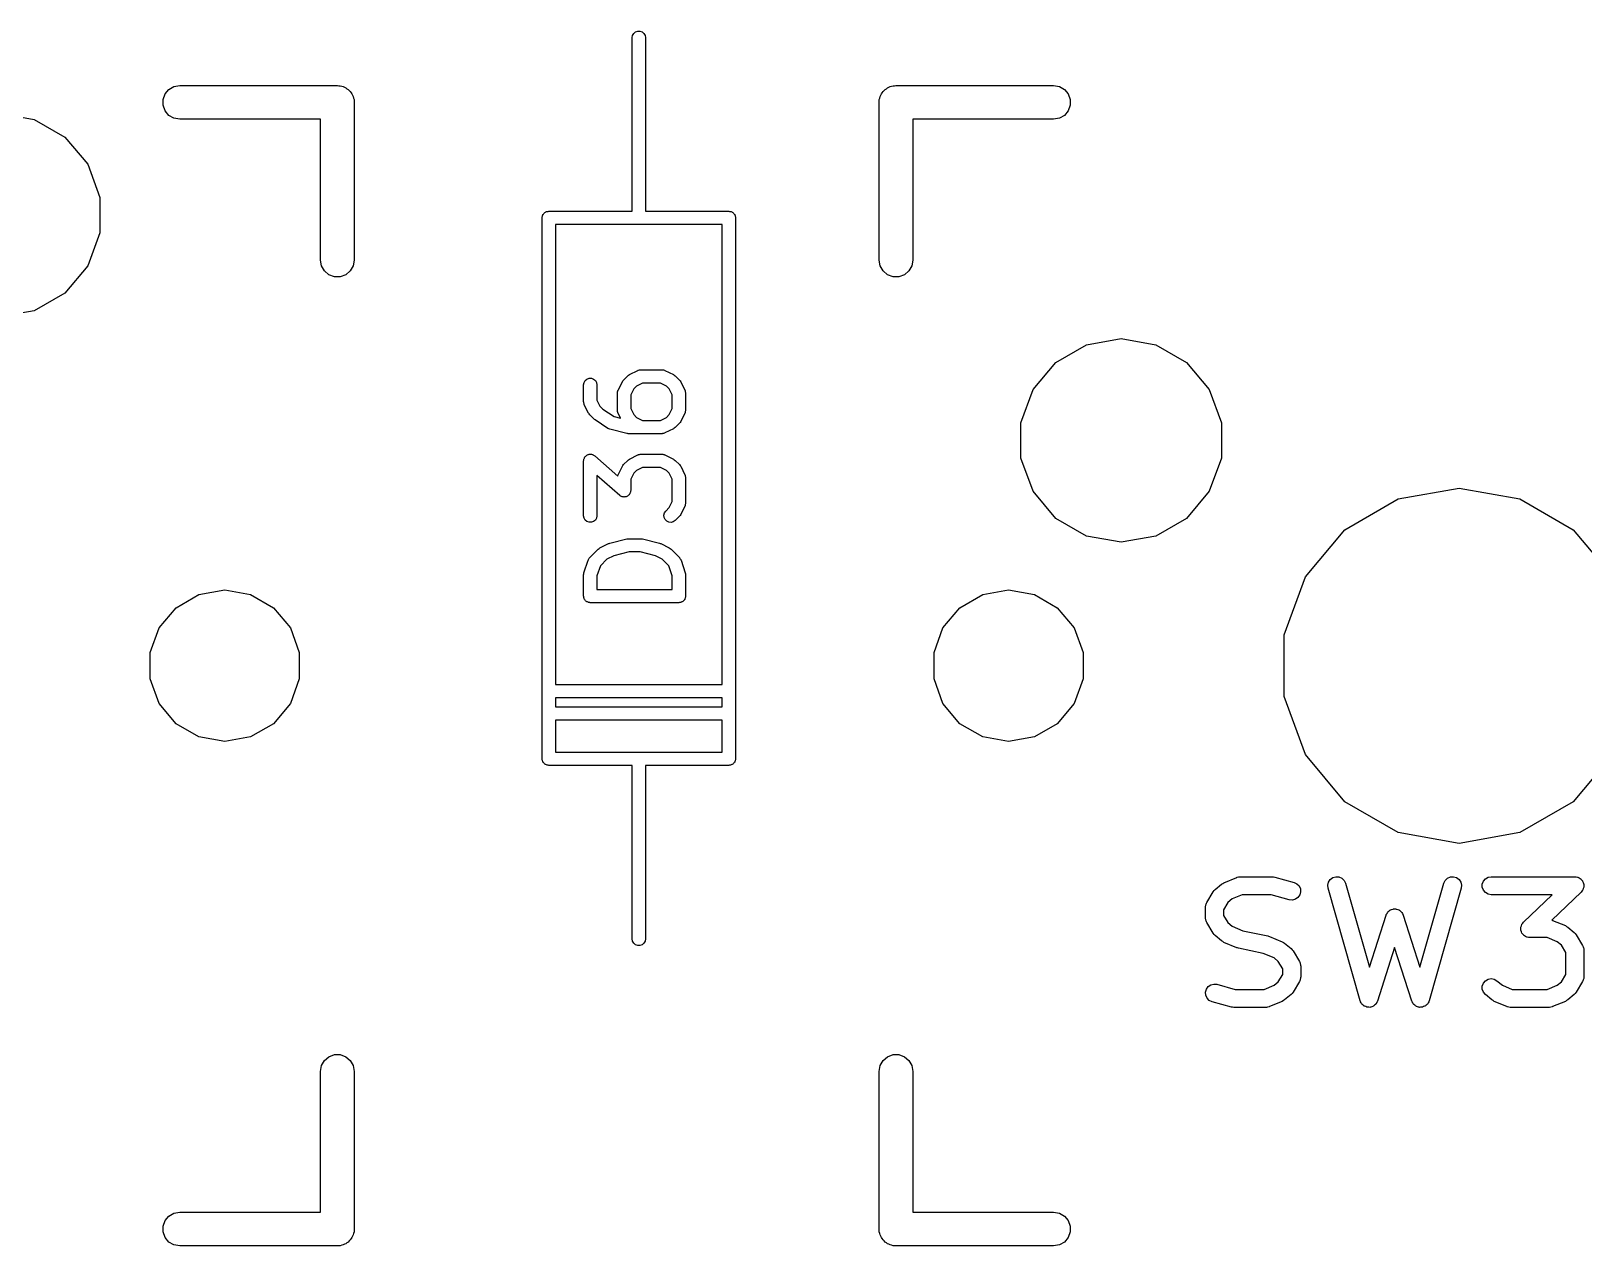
# Model space of a CAD drawing. Extents: x 30 to 168, y -145 to -27.
# Drawn here: x 133.15 to 150.66, y -104.54 to -90.85 of the extents above; entities that cross this region are included whole.
import ezdxf

# ---------------------------------------------------------------- set-up
doc = ezdxf.new("R2010")
doc.units = 0
doc.header["$MEASUREMENT"] = 0
doc.layers.add('BLACK', color=7, linetype='CONTINUOUS')

msp = doc.modelspace()

# ---------------------------------------------------------------- linework, layer by layer
at = {"layer": 'Black'}
for p, q in [((139.925, -90.92), (139.93, -90.8943)), ((139.93, -90.8943), (139.943, -90.8718)), ((139.943, -90.8718), (139.963, -90.855)), ((139.963, -90.855), (139.987, -90.8461)), ((139.987, -90.8461), (140.013, -90.8461)), ((140.013, -90.8461), (140.037, -90.855)), ((140.037, -90.855), (140.057, -90.8718)), ((140.057, -90.8718), (140.07, -90.8943)), ((140.07, -90.8943), (140.075, -90.92)), ((139.925, -92.19), (139.925, -90.92)), ((140.075, -90.92), (140.075, -92.19)), ((134.634, -91.6169), (134.657, -91.5547)), ((134.657, -91.5547), (134.7, -91.5041)), ((134.7, -91.5041), (134.757, -91.471)), ((134.757, -91.471), (134.822, -91.4595)), ((134.822, -91.4595), (136.6, -91.4595)), ((136.6, -91.4595), (136.616, -91.4624)), ((136.616, -91.4624), (136.633, -91.4624)), ((136.633, -91.4624), (136.649, -91.4681)), ((136.649, -91.4681), (136.665, -91.471)), ((136.665, -91.471), (136.68, -91.4793)), ((136.68, -91.4793), (136.695, -91.485)), ((136.695, -91.485), (136.708, -91.4957)), ((136.708, -91.4957), (136.722, -91.5041)), ((136.722, -91.5041), (136.733, -91.5168)), ((136.733, -91.5168), (136.746, -91.5275)), ((136.746, -91.5275), (136.754, -91.542)), ((136.754, -91.542), (136.765, -91.5547)), ((136.765, -91.5547), (136.771, -91.5704)), ((136.771, -91.5704), (136.779, -91.5848)), ((136.779, -91.5848), (136.782, -91.6013)), ((142.718, -91.6013), (142.721, -91.5848)), ((142.721, -91.5848), (142.729, -91.5704)), ((142.729, -91.5704), (142.735, -91.5547)), ((142.735, -91.5547), (142.746, -91.542)), ((142.746, -91.542), (142.754, -91.5275)), ((142.754, -91.5275), (142.767, -91.5168)), ((142.767, -91.5168), (142.778, -91.5041)), ((142.778, -91.5041), (142.792, -91.4957)), ((142.792, -91.4957), (142.805, -91.485)), ((142.805, -91.485), (142.82, -91.4793)), ((142.82, -91.4793), (142.835, -91.471)), ((142.835, -91.471), (142.851, -91.4681)), ((142.851, -91.4681), (142.867, -91.4624)), ((142.867, -91.4624), (142.884, -91.4624)), ((142.884, -91.4624), (142.9, -91.4595)), ((142.9, -91.4595), (144.678, -91.4595)), ((144.678, -91.4595), (144.743, -91.471)), ((144.743, -91.471), (144.8, -91.5041)), ((144.8, -91.5041), (144.843, -91.5547)), ((144.843, -91.5547), (144.866, -91.6169)), ((134.634, -91.6831), (134.634, -91.6169)), ((134.657, -91.7452), (134.634, -91.6831)), ((134.7, -91.7959), (134.657, -91.7452)), ((136.782, -91.6013), (136.788, -91.6169)), ((136.788, -91.6169), (136.788, -91.6336)), ((136.788, -91.6336), (136.79, -91.65)), ((136.79, -91.65), (136.79, -93.428)), ((142.709, -91.65), (142.712, -91.6336)), ((142.709, -93.428), (142.709, -91.65)), ((142.712, -91.6169), (142.718, -91.6013)), ((142.712, -91.6336), (142.712, -91.6169)), ((144.843, -91.7452), (144.8, -91.7959)), ((144.866, -91.6831), (144.843, -91.7452)), ((144.866, -91.6169), (144.866, -91.6831)), ((132.79, -91.7726), (133.182, -91.8418)), ((133.182, -91.8418), (133.528, -92.0411)), ((134.757, -91.829), (134.7, -91.7959)), ((134.822, -91.8405), (134.757, -91.829)), ((136.409, -91.8405), (134.822, -91.8405)), ((136.409, -93.428), (136.409, -91.8405)), ((144.678, -91.8405), (143.09, -91.8405)), ((143.09, -91.8405), (143.09, -93.428)), ((144.743, -91.829), (144.678, -91.8405)), ((144.8, -91.7959), (144.743, -91.829)), ((133.528, -92.0411), (133.784, -92.3463)), ((139.925, -92.877), (139.925, -92.19)), ((140.075, -92.19), (140.075, -92.877)), ((133.784, -92.3463), (133.92, -92.7208)), ((133.92, -92.7208), (133.92, -93.1192)), ((138.909, -92.952), (138.91, -92.9455)), ((138.909, -99.048), (138.909, -92.952)), ((138.91, -92.939), (138.912, -92.9328)), ((138.91, -92.9455), (138.91, -92.939)), ((138.912, -92.9328), (138.914, -92.9263)), ((138.914, -92.9263), (138.917, -92.9207)), ((138.917, -92.9207), (138.919, -92.9145)), ((138.919, -92.9145), (138.923, -92.9095)), ((138.923, -92.9095), (138.927, -92.9038)), ((138.927, -92.9038), (138.932, -92.8996)), ((138.932, -92.8996), (138.936, -92.8945)), ((138.936, -92.8945), (138.941, -92.8913)), ((138.941, -92.8913), (138.946, -92.887)), ((138.946, -92.887), (138.953, -92.8848)), ((138.953, -92.8848), (138.958, -92.8815)), ((138.958, -92.8815), (138.965, -92.8804)), ((138.965, -92.8804), (138.971, -92.8781)), ((138.971, -92.8781), (138.978, -92.8781)), ((138.978, -92.8781), (138.984, -92.877)), ((138.984, -92.877), (139.925, -92.877)), ((140.075, -92.877), (141.016, -92.877)), ((141.016, -92.877), (141.022, -92.8781)), ((141.022, -92.8781), (141.029, -92.8781)), ((141.029, -92.8781), (141.035, -92.8804)), ((141.035, -92.8804), (141.042, -92.8815)), ((141.042, -92.8815), (141.047, -92.8848)), ((141.047, -92.8848), (141.053, -92.887)), ((141.053, -92.887), (141.059, -92.8913)), ((141.059, -92.8913), (141.064, -92.8945)), ((141.064, -92.8945), (141.068, -92.8996)), ((141.068, -92.8996), (141.073, -92.9038)), ((141.073, -92.9038), (141.077, -92.9095)), ((141.077, -92.9095), (141.081, -92.9145)), ((141.081, -92.9145), (141.083, -92.9207)), ((141.083, -92.9207), (141.086, -92.9263)), ((141.086, -92.9263), (141.088, -92.9328)), ((141.088, -92.9328), (141.09, -92.939)), ((141.09, -92.939), (141.09, -92.9455)), ((141.09, -92.9455), (141.091, -92.952)), ((141.091, -92.952), (141.091, -99.048)), ((133.92, -93.1192), (133.784, -93.4937)), ((140, -93.027), (139.059, -93.027)), ((139.059, -93.027), (139.059, -98.211)), ((140.941, -93.027), (140, -93.027)), ((140.941, -98.211), (140.941, -93.027)), ((133.784, -93.4937), (133.528, -93.7989)), ((136.421, -93.4932), (136.409, -93.428)), ((136.454, -93.5505), (136.421, -93.4932)), ((136.779, -93.4932), (136.746, -93.5505)), ((136.79, -93.428), (136.779, -93.4932)), ((142.721, -93.4932), (142.709, -93.428)), ((142.754, -93.5505), (142.721, -93.4932)), ((143.079, -93.4932), (143.046, -93.5505)), ((143.09, -93.428), (143.079, -93.4932)), ((136.505, -93.593), (136.454, -93.5505)), ((136.567, -93.6156), (136.505, -93.593)), ((136.633, -93.6156), (136.567, -93.6156)), ((136.695, -93.593), (136.633, -93.6156)), ((136.746, -93.5505), (136.695, -93.593)), ((142.805, -93.593), (142.754, -93.5505)), ((142.867, -93.6156), (142.805, -93.593)), ((142.933, -93.6156), (142.867, -93.6156)), ((142.995, -93.593), (142.933, -93.6156)), ((143.046, -93.5505), (142.995, -93.593)), ((133.528, -93.7989), (133.182, -93.9982)), ((133.182, -93.9982), (132.79, -94.0674)), ((144.702, -94.5811), (145.048, -94.3818)), ((145.048, -94.3818), (145.44, -94.3126)), ((145.44, -94.3126), (145.832, -94.3818)), ((145.832, -94.3818), (146.178, -94.5811)), ((139.828, -94.7803), (139.876, -94.7327)), ((139.876, -94.7327), (139.885, -94.7258)), ((139.885, -94.7258), (139.895, -94.7186)), ((139.895, -94.7186), (139.99, -94.671)), ((139.99, -94.671), (139.994, -94.6698)), ((139.994, -94.6698), (139.998, -94.6676)), ((139.998, -94.6676), (140.007, -94.6661)), ((140.007, -94.6661), (140.015, -94.6636)), ((140.015, -94.6636), (140.02, -94.6638)), ((140.02, -94.6638), (140.024, -94.6631)), ((140.024, -94.6631), (140.262, -94.6631)), ((140.262, -94.6631), (140.266, -94.6638)), ((140.266, -94.6638), (140.27, -94.6636)), ((140.27, -94.6636), (140.279, -94.6661)), ((140.279, -94.6661), (140.288, -94.6676)), ((140.288, -94.6676), (140.291, -94.6698)), ((140.291, -94.6698), (140.295, -94.671)), ((140.295, -94.671), (140.391, -94.7186)), ((140.391, -94.7186), (140.4, -94.7258)), ((140.4, -94.7258), (140.41, -94.7327)), ((140.41, -94.7327), (140.458, -94.7803)), ((144.446, -94.8863), (144.702, -94.5811)), ((146.178, -94.5811), (146.434, -94.8863)), ((139.377, -94.8333), (139.382, -94.8077)), ((139.377, -95.0238), (139.377, -94.8333)), ((139.382, -94.8077), (139.395, -94.7851)), ((139.395, -94.7851), (139.415, -94.7684)), ((139.415, -94.7684), (139.439, -94.7595)), ((139.439, -94.7595), (139.465, -94.7595)), ((139.465, -94.7595), (139.49, -94.7684)), ((139.49, -94.7684), (139.51, -94.7851)), ((139.51, -94.7851), (139.523, -94.8077)), ((139.523, -94.8077), (139.527, -94.8333)), ((139.527, -94.8333), (139.527, -95.0061)), ((139.759, -94.92), (139.761, -94.9116)), ((139.759, -94.9243), (139.759, -94.92)), ((139.761, -94.9116), (139.763, -94.9029)), ((139.763, -94.9029), (139.765, -94.8992)), ((139.765, -94.8992), (139.766, -94.895)), ((139.766, -94.895), (139.814, -94.7998)), ((139.814, -94.7998), (139.821, -94.7901)), ((139.821, -94.7901), (139.828, -94.7803)), ((139.943, -94.8778), (139.908, -94.9463)), ((139.973, -94.8474), (139.943, -94.8778)), ((140.042, -94.8131), (139.973, -94.8474)), ((140.244, -94.8131), (140.042, -94.8131)), ((140.313, -94.8474), (140.244, -94.8131)), ((140.343, -94.8778), (140.313, -94.8474)), ((140.377, -94.9463), (140.343, -94.8778)), ((140.458, -94.7803), (140.465, -94.7901)), ((140.465, -94.7901), (140.472, -94.7998)), ((140.472, -94.7998), (140.519, -94.895)), ((140.519, -94.895), (140.521, -94.8992)), ((140.521, -94.8992), (140.523, -94.9029)), ((140.523, -94.9029), (140.524, -94.9116)), ((140.524, -94.9116), (140.527, -94.92)), ((140.527, -94.92), (140.527, -94.9243)), ((144.31, -95.2608), (144.446, -94.8863)), ((146.434, -94.8863), (146.57, -95.2608)), ((139.378, -95.0281), (139.377, -95.0238)), ((139.378, -95.0324), (139.378, -95.0281)), ((139.38, -95.0408), (139.378, -95.0324)), ((139.382, -95.0495), (139.38, -95.0408)), ((139.384, -95.0532), (139.382, -95.0495)), ((139.385, -95.0574), (139.384, -95.0532)), ((139.433, -95.1526), (139.385, -95.0574)), ((139.527, -95.0061), (139.562, -95.0746)), ((139.562, -95.0746), (139.595, -95.1084)), ((139.758, -94.9286), (139.759, -94.9243)), ((139.758, -95.119), (139.758, -94.9286)), ((139.908, -94.9463), (139.908, -95.1013)), ((140.377, -95.1013), (140.377, -94.9463)), ((140.527, -94.9243), (140.527, -94.9286)), ((140.527, -94.9286), (140.527, -95.119)), ((139.44, -95.1622), (139.433, -95.1526)), ((139.447, -95.1721), (139.44, -95.1622)), ((139.495, -95.2197), (139.447, -95.1721)), ((139.501, -95.224), (139.495, -95.2197)), ((139.506, -95.2291), (139.501, -95.224)), ((139.649, -95.3243), (139.506, -95.2291)), ((139.595, -95.1084), (139.721, -95.1923)), ((139.721, -95.1923), (139.795, -95.2108)), ((139.759, -95.1233), (139.758, -95.119)), ((139.759, -95.1276), (139.759, -95.1233)), ((139.761, -95.136), (139.759, -95.1276)), ((139.763, -95.1447), (139.761, -95.136)), ((139.765, -95.1484), (139.763, -95.1447)), ((139.766, -95.1526), (139.765, -95.1484)), ((139.795, -95.2108), (139.766, -95.1526)), ((139.908, -95.1013), (139.943, -95.1699)), ((139.943, -95.1699), (139.973, -95.2003)), ((139.973, -95.2003), (140.042, -95.2345)), ((140.042, -95.2345), (140.244, -95.2345)), ((140.244, -95.2345), (140.313, -95.2003)), ((140.313, -95.2003), (140.343, -95.1699)), ((140.343, -95.1699), (140.377, -95.1013)), ((140.458, -95.2673), (140.41, -95.3149)), ((140.465, -95.2575), (140.458, -95.2673)), ((140.472, -95.2478), (140.465, -95.2575)), ((140.519, -95.1526), (140.472, -95.2478)), ((140.521, -95.1484), (140.519, -95.1526)), ((140.523, -95.1447), (140.521, -95.1484)), ((140.524, -95.136), (140.523, -95.1447)), ((140.527, -95.1276), (140.524, -95.136)), ((140.527, -95.119), (140.527, -95.1233)), ((140.527, -95.1233), (140.527, -95.1276)), ((144.31, -95.6592), (144.31, -95.2608)), ((146.57, -95.2608), (146.57, -95.6592)), ((139.661, -95.3295), (139.649, -95.3243)), ((139.672, -95.3347), (139.661, -95.3295)), ((139.863, -95.3823), (139.672, -95.3347)), ((139.872, -95.3829), (139.863, -95.3823)), ((139.881, -95.3845), (139.872, -95.3829)), ((140.262, -95.3845), (139.881, -95.3845)), ((140.266, -95.3838), (140.262, -95.3845)), ((140.27, -95.384), (140.266, -95.3838)), ((140.279, -95.3815), (140.27, -95.384)), ((140.288, -95.38), (140.279, -95.3815)), ((140.291, -95.3778), (140.288, -95.38)), ((140.295, -95.3766), (140.291, -95.3778)), ((140.391, -95.329), (140.295, -95.3766)), ((140.4, -95.3218), (140.391, -95.329)), ((140.41, -95.3149), (140.4, -95.3218)), ((139.415, -95.6255), (139.422, -95.623)), ((139.422, -95.623), (139.428, -95.6195)), ((139.428, -95.6195), (139.434, -95.6186)), ((139.434, -95.6186), (139.439, -95.6166)), ((139.439, -95.6166), (139.447, -95.6166)), ((139.447, -95.6166), (139.454, -95.6155)), ((139.454, -95.6155), (139.46, -95.6166)), ((139.46, -95.6166), (139.465, -95.6166)), ((139.465, -95.6166), (139.472, -95.6191)), ((139.472, -95.6191), (139.479, -95.6205)), ((139.479, -95.6205), (139.484, -95.6235)), ((139.484, -95.6235), (139.49, -95.6255)), ((139.895, -95.671), (139.99, -95.6234)), ((139.99, -95.6234), (139.994, -95.6222)), ((139.994, -95.6222), (139.998, -95.62)), ((139.998, -95.62), (140.007, -95.6185)), ((140.007, -95.6185), (140.015, -95.616)), ((140.015, -95.616), (140.02, -95.6162)), ((140.02, -95.6162), (140.024, -95.6155)), ((140.024, -95.6155), (140.262, -95.6155)), ((140.262, -95.6155), (140.266, -95.6162)), ((140.266, -95.6162), (140.27, -95.616)), ((140.27, -95.616), (140.279, -95.6185)), ((140.279, -95.6185), (140.288, -95.62)), ((140.288, -95.62), (140.291, -95.6222)), ((140.291, -95.6222), (140.295, -95.6234)), ((140.295, -95.6234), (140.391, -95.671)), ((139.377, -95.6905), (139.379, -95.6833)), ((139.377, -96.3095), (139.377, -95.6905)), ((139.379, -95.6759), (139.381, -95.6705)), ((139.379, -95.6833), (139.379, -95.6759)), ((139.381, -95.6705), (139.382, -95.6648)), ((139.382, -95.6648), (139.386, -95.6585)), ((139.386, -95.6585), (139.388, -95.6516)), ((139.388, -95.6516), (139.392, -95.6473)), ((139.392, -95.6473), (139.395, -95.6423)), ((139.395, -95.6423), (139.401, -95.6376)), ((139.401, -95.6376), (139.405, -95.632)), ((139.405, -95.632), (139.41, -95.6292)), ((139.41, -95.6292), (139.415, -95.6255)), ((139.49, -95.6255), (139.495, -95.6302)), ((139.495, -95.6302), (139.502, -95.634)), ((139.502, -95.634), (139.762, -95.8615)), ((139.766, -95.8474), (139.814, -95.7522)), ((139.814, -95.7522), (139.821, -95.7425)), ((139.821, -95.7425), (139.828, -95.7327)), ((139.828, -95.7327), (139.876, -95.6851)), ((139.876, -95.6851), (139.885, -95.6782)), ((139.885, -95.6782), (139.895, -95.671)), ((140.042, -95.7655), (139.973, -95.7997)), ((140.244, -95.7655), (140.042, -95.7655)), ((140.313, -95.7997), (140.244, -95.7655)), ((140.391, -95.671), (140.4, -95.6782)), ((140.4, -95.6782), (140.41, -95.6851)), ((140.41, -95.6851), (140.458, -95.7327)), ((140.458, -95.7327), (140.465, -95.7425)), ((140.465, -95.7425), (140.472, -95.7522)), ((140.472, -95.7522), (140.519, -95.8474)), ((144.446, -96.0337), (144.31, -95.6592)), ((146.57, -95.6592), (146.434, -96.0337)), ((139.784, -96.0803), (139.527, -95.8558)), ((139.527, -95.8558), (139.527, -96.3095)), ((139.762, -95.8615), (139.763, -95.8553)), ((139.763, -95.8553), (139.765, -95.8516)), ((139.765, -95.8516), (139.766, -95.8474)), ((139.943, -95.8301), (139.908, -95.8987)), ((139.908, -95.8987), (139.908, -96.0238)), ((139.973, -95.7997), (139.943, -95.8301)), ((140.343, -95.8301), (140.313, -95.7997)), ((140.377, -95.8987), (140.343, -95.8301)), ((140.377, -96.149), (140.377, -95.8987)), ((140.519, -95.8474), (140.521, -95.8516)), ((140.521, -95.8516), (140.523, -95.8553)), ((140.523, -95.8553), (140.524, -95.864)), ((140.524, -95.864), (140.527, -95.8724)), ((140.527, -95.8724), (140.527, -95.8767)), ((140.527, -95.8767), (140.527, -95.881)), ((140.527, -95.881), (140.527, -96.1667)), ((139.79, -96.084), (139.784, -96.0803)), ((139.796, -96.0888), (139.79, -96.084)), ((139.801, -96.0907), (139.796, -96.0888)), ((139.806, -96.0937), (139.801, -96.0907)), ((139.813, -96.0952), (139.806, -96.0937)), ((139.82, -96.0977), (139.813, -96.0952)), ((139.826, -96.0977), (139.82, -96.0977)), ((139.832, -96.0988), (139.826, -96.0977)), ((139.839, -96.0977), (139.832, -96.0988)), ((139.846, -96.0977), (139.839, -96.0977)), ((139.852, -96.0957), (139.846, -96.0977)), ((139.858, -96.0948), (139.852, -96.0957)), ((139.864, -96.0913), (139.858, -96.0948)), ((139.871, -96.0888), (139.864, -96.0913)), ((139.875, -96.085), (139.871, -96.0888)), ((139.88, -96.0823), (139.875, -96.085)), ((139.885, -96.0767), (139.88, -96.0823)), ((139.891, -96.072), (139.885, -96.0767)), ((139.894, -96.067), (139.891, -96.072)), ((139.897, -96.0626), (139.894, -96.067)), ((139.9, -96.0558), (139.897, -96.0626)), ((139.904, -96.0495), (139.9, -96.0558)), ((139.905, -96.0438), (139.904, -96.0495)), ((139.907, -96.0384), (139.905, -96.0438)), ((139.908, -96.0238), (139.907, -96.031)), ((139.907, -96.031), (139.907, -96.0384)), ((140.343, -96.2175), (140.377, -96.149)), ((144.702, -96.3389), (144.446, -96.0337)), ((146.434, -96.0337), (146.178, -96.3389)), ((147.963, -96.4667), (148.565, -96.1192)), ((148.565, -96.1192), (149.25, -95.9985)), ((149.25, -95.9985), (149.935, -96.1192)), ((149.935, -96.1192), (150.537, -96.4667)), ((139.382, -96.3352), (139.377, -96.3095)), ((139.527, -96.3095), (139.523, -96.3352)), ((140.282, -96.303), (140.289, -96.2778)), ((140.285, -96.3289), (140.282, -96.303)), ((140.289, -96.2778), (140.304, -96.2565)), ((140.304, -96.2565), (140.343, -96.2175)), ((140.458, -96.3149), (140.41, -96.3626)), ((140.465, -96.3051), (140.458, -96.3149)), ((140.472, -96.2954), (140.465, -96.3051)), ((140.519, -96.2002), (140.472, -96.2954)), ((140.521, -96.1961), (140.519, -96.2002)), ((140.523, -96.1923), (140.521, -96.1961)), ((140.524, -96.1837), (140.523, -96.1923)), ((140.527, -96.1752), (140.524, -96.1837)), ((140.527, -96.1667), (140.527, -96.1709)), ((140.527, -96.1709), (140.527, -96.1752)), ((139.395, -96.3577), (139.382, -96.3352)), ((139.415, -96.3745), (139.395, -96.3577)), ((139.439, -96.3834), (139.415, -96.3745)), ((139.465, -96.3834), (139.439, -96.3834)), ((139.49, -96.3745), (139.465, -96.3834)), ((139.51, -96.3577), (139.49, -96.3745)), ((139.523, -96.3352), (139.51, -96.3577)), ((140.296, -96.3525), (140.285, -96.3289)), ((140.314, -96.371), (140.296, -96.3525)), ((140.338, -96.382), (140.314, -96.371)), ((140.364, -96.3842), (140.338, -96.382)), ((140.389, -96.3775), (140.364, -96.3842)), ((140.41, -96.3626), (140.389, -96.3775)), ((145.048, -96.5382), (144.702, -96.3389)), ((146.178, -96.3389), (145.832, -96.5382)), ((147.517, -96.9992), (147.963, -96.4667)), ((150.537, -96.4667), (150.983, -96.9992)), ((139.552, -96.6782), (139.562, -96.671)), ((139.562, -96.671), (139.657, -96.6234)), ((139.657, -96.6234), (139.665, -96.6211)), ((139.665, -96.6211), (139.672, -96.6177)), ((139.672, -96.6177), (139.863, -96.5701)), ((139.863, -96.5701), (139.872, -96.5694)), ((139.872, -96.5694), (139.881, -96.5679)), ((139.881, -96.5679), (140.024, -96.5679)), ((140.024, -96.5679), (140.033, -96.5694)), ((140.033, -96.5694), (140.042, -96.5701)), ((140.042, -96.5701), (140.232, -96.6177)), ((140.232, -96.6177), (140.24, -96.6211)), ((140.24, -96.6211), (140.248, -96.6234)), ((140.248, -96.6234), (140.343, -96.671)), ((140.343, -96.671), (140.353, -96.6782)), ((145.44, -96.6074), (145.048, -96.5382)), ((145.832, -96.5382), (145.44, -96.6074)), ((139.381, -96.9525), (139.429, -96.8096)), ((139.429, -96.8096), (139.431, -96.8058)), ((139.431, -96.8058), (139.432, -96.8016)), ((139.432, -96.8016), (139.437, -96.7944)), ((139.437, -96.7944), (139.441, -96.7867)), ((139.441, -96.7867), (139.444, -96.7838)), ((139.444, -96.7838), (139.447, -96.7803)), ((139.447, -96.7803), (139.542, -96.6851)), ((139.542, -96.6851), (139.552, -96.6782)), ((139.64, -96.7997), (139.566, -96.8738)), ((139.717, -96.7612), (139.64, -96.7997)), ((139.89, -96.7179), (139.717, -96.7612)), ((140.015, -96.7179), (139.89, -96.7179)), ((140.188, -96.7612), (140.015, -96.7179)), ((140.265, -96.7997), (140.188, -96.7612)), ((140.339, -96.8738), (140.265, -96.7997)), ((140.353, -96.6782), (140.363, -96.6851)), ((140.363, -96.6851), (140.458, -96.7803)), ((140.458, -96.7803), (140.46, -96.7838)), ((140.46, -96.7838), (140.464, -96.7867)), ((140.464, -96.7867), (140.468, -96.7944)), ((140.468, -96.7944), (140.473, -96.8016)), ((140.473, -96.8016), (140.474, -96.8058)), ((140.474, -96.8058), (140.476, -96.8096)), ((140.476, -96.8096), (140.524, -96.9525)), ((139.377, -96.9762), (139.379, -96.9643)), ((139.377, -97.2143), (139.377, -96.9762)), ((139.379, -96.9643), (139.381, -96.9525)), ((139.566, -96.8738), (139.527, -96.9884)), ((139.527, -96.9884), (139.527, -97.1393)), ((140.377, -96.9884), (140.339, -96.8738)), ((140.377, -97.1393), (140.377, -96.9884)), ((140.524, -96.9525), (140.525, -96.9643)), ((140.525, -96.9643), (140.527, -96.9762)), ((140.527, -96.9762), (140.527, -97.2143)), ((147.279, -97.6524), (147.517, -96.9992)), ((134.781, -97.3457), (135.038, -97.1974)), ((135.038, -97.1974), (135.33, -97.1458)), ((135.33, -97.1458), (135.622, -97.1974)), ((135.622, -97.1974), (135.879, -97.3457)), ((139.527, -97.1393), (140.377, -97.1393)), ((143.621, -97.3457), (143.878, -97.1974)), ((143.878, -97.1974), (144.17, -97.1458)), ((144.17, -97.1458), (144.462, -97.1974)), ((144.462, -97.1974), (144.719, -97.3457)), ((134.59, -97.5729), (134.781, -97.3457)), ((135.879, -97.3457), (136.07, -97.5729)), ((139.379, -97.2207), (139.377, -97.2143)), ((139.379, -97.2273), (139.379, -97.2207)), ((139.381, -97.2335), (139.379, -97.2273)), ((139.382, -97.2399), (139.381, -97.2335)), ((139.385, -97.2456), (139.382, -97.2399)), ((139.387, -97.2518), (139.385, -97.2456)), ((139.392, -97.2568), (139.387, -97.2518)), ((139.395, -97.2625), (139.392, -97.2568)), ((139.4, -97.2667), (139.395, -97.2625)), ((139.404, -97.2717), (139.4, -97.2667)), ((139.41, -97.275), (139.404, -97.2717)), ((139.415, -97.2792), (139.41, -97.275)), ((139.421, -97.2815), (139.415, -97.2792)), ((139.427, -97.2848), (139.421, -97.2815)), ((139.433, -97.2859), (139.427, -97.2848)), ((139.439, -97.2881), (139.433, -97.2859)), ((139.446, -97.2881), (139.439, -97.2881)), ((139.452, -97.2893), (139.446, -97.2881)), ((140.452, -97.2893), (139.452, -97.2893)), ((140.459, -97.2881), (140.452, -97.2893)), ((140.465, -97.2881), (140.459, -97.2881)), ((140.472, -97.2859), (140.465, -97.2881)), ((140.478, -97.2848), (140.472, -97.2859)), ((140.484, -97.2815), (140.478, -97.2848)), ((140.49, -97.2792), (140.484, -97.2815)), ((140.495, -97.275), (140.49, -97.2792)), ((140.501, -97.2717), (140.495, -97.275)), ((140.505, -97.2667), (140.501, -97.2717)), ((140.51, -97.2625), (140.505, -97.2667)), ((140.513, -97.2568), (140.51, -97.2625)), ((140.517, -97.2518), (140.513, -97.2568)), ((140.52, -97.2456), (140.517, -97.2518)), ((140.523, -97.2399), (140.52, -97.2456)), ((140.524, -97.2335), (140.523, -97.2399)), ((140.526, -97.2273), (140.524, -97.2335)), ((140.527, -97.2143), (140.526, -97.2207)), ((140.526, -97.2207), (140.526, -97.2273)), ((143.43, -97.5729), (143.621, -97.3457)), ((144.719, -97.3457), (144.91, -97.5729)), ((134.489, -97.8517), (134.59, -97.5729)), ((136.07, -97.5729), (136.171, -97.8517)), ((143.329, -97.8517), (143.43, -97.5729)), ((144.91, -97.5729), (145.011, -97.8517)), ((147.279, -98.3476), (147.279, -97.6524)), ((134.489, -98.1483), (134.489, -97.8517)), ((136.171, -97.8517), (136.171, -98.1483)), ((143.329, -98.1483), (143.329, -97.8517)), ((145.011, -97.8517), (145.011, -98.1483)), ((134.59, -98.4271), (134.489, -98.1483)), ((136.171, -98.1483), (136.07, -98.4271)), ((139.059, -98.211), (140.941, -98.211)), ((143.43, -98.4271), (143.329, -98.1483)), ((145.011, -98.1483), (144.91, -98.4271)), ((139.059, -98.361), (139.059, -98.465)), ((140.941, -98.361), (139.059, -98.361)), ((140.941, -98.465), (140.941, -98.361)), ((147.517, -99.0008), (147.279, -98.3476)), ((134.781, -98.6543), (134.59, -98.4271)), ((136.07, -98.4271), (135.879, -98.6543)), ((139.059, -98.465), (140.941, -98.465)), ((143.621, -98.6543), (143.43, -98.4271)), ((144.91, -98.4271), (144.719, -98.6543)), ((135.038, -98.8026), (134.781, -98.6543)), ((135.879, -98.6543), (135.622, -98.8026)), ((140.941, -98.615), (139.059, -98.615)), ((139.059, -98.615), (139.059, -98.973)), ((140.941, -98.973), (140.941, -98.615)), ((143.878, -98.8026), (143.621, -98.6543)), ((144.719, -98.6543), (144.462, -98.8026)), ((135.33, -98.8541), (135.038, -98.8026)), ((135.622, -98.8026), (135.33, -98.8541)), ((144.17, -98.8541), (143.878, -98.8026)), ((144.462, -98.8026), (144.17, -98.8541)), ((138.91, -99.0545), (138.909, -99.048)), ((138.91, -99.061), (138.91, -99.0545)), ((138.912, -99.0672), (138.91, -99.061)), ((138.914, -99.0737), (138.912, -99.0672)), ((138.917, -99.0793), (138.914, -99.0737)), ((138.919, -99.0855), (138.917, -99.0793)), ((138.923, -99.0905), (138.919, -99.0855)), ((138.927, -99.0962), (138.923, -99.0905)), ((138.932, -99.1004), (138.927, -99.0962)), ((138.936, -99.1055), (138.932, -99.1004)), ((138.941, -99.1087), (138.936, -99.1055)), ((138.946, -99.113), (138.941, -99.1087)), ((138.953, -99.1152), (138.946, -99.113)), ((138.958, -99.1185), (138.953, -99.1152)), ((138.965, -99.1196), (138.958, -99.1185)), ((138.971, -99.1219), (138.965, -99.1196)), ((138.978, -99.1219), (138.971, -99.1219)), ((138.984, -99.123), (138.978, -99.1219)), ((139.925, -99.123), (138.984, -99.123)), ((139.059, -98.973), (140, -98.973)), ((139.925, -99.81), (139.925, -99.123)), ((140, -98.973), (140.941, -98.973)), ((141.016, -99.123), (140.075, -99.123)), ((140.075, -99.123), (140.075, -99.81)), ((141.022, -99.1219), (141.016, -99.123)), ((141.029, -99.1219), (141.022, -99.1219)), ((141.035, -99.1196), (141.029, -99.1219)), ((141.042, -99.1185), (141.035, -99.1196)), ((141.047, -99.1152), (141.042, -99.1185)), ((141.053, -99.113), (141.047, -99.1152)), ((141.059, -99.1087), (141.053, -99.113)), ((141.064, -99.1055), (141.059, -99.1087)), ((141.068, -99.1004), (141.064, -99.1055)), ((141.073, -99.0962), (141.068, -99.1004)), ((141.077, -99.0905), (141.073, -99.0962)), ((141.081, -99.0855), (141.077, -99.0905)), ((141.083, -99.0793), (141.081, -99.0855)), ((141.086, -99.0737), (141.083, -99.0793)), ((141.088, -99.0672), (141.086, -99.0737)), ((141.09, -99.061), (141.088, -99.0672)), ((141.091, -99.048), (141.09, -99.0545)), ((141.09, -99.0545), (141.09, -99.061)), ((147.963, -99.5332), (147.517, -99.0008)), ((150.983, -99.0008), (150.537, -99.5332)), ((148.565, -99.8808), (147.963, -99.5332)), ((150.537, -99.5332), (149.935, -99.8808)), ((139.925, -101.08), (139.925, -99.81)), ((140.075, -99.81), (140.075, -101.08)), ((149.25, -100.002), (148.565, -99.8808)), ((149.935, -99.8808), (149.25, -100.002)), ((146.489, -100.535), (146.5, -100.522)), ((146.5, -100.522), (146.572, -100.462)), ((146.572, -100.462), (146.586, -100.454)), ((146.586, -100.454), (146.598, -100.446)), ((146.598, -100.446), (146.743, -100.386)), ((146.743, -100.386), (146.746, -100.385)), ((146.746, -100.385), (146.748, -100.384)), ((146.748, -100.384), (146.763, -100.381)), ((146.763, -100.381), (146.778, -100.378)), ((146.778, -100.378), (146.78, -100.378)), ((146.78, -100.378), (146.783, -100.378)), ((146.783, -100.378), (147.145, -100.378)), ((147.145, -100.378), (147.159, -100.38)), ((147.159, -100.38), (147.173, -100.382)), ((147.173, -100.382), (147.39, -100.442)), ((147.39, -100.442), (147.422, -100.457)), ((147.422, -100.457), (147.447, -100.482)), ((147.447, -100.482), (147.462, -100.515)), ((147.462, -100.515), (147.464, -100.55)), ((147.77, -100.472), (147.778, -100.438)), ((147.773, -100.507), (147.77, -100.472)), ((148.136, -101.777), (147.773, -100.507)), ((147.778, -100.438), (147.798, -100.409)), ((147.798, -100.409), (147.827, -100.388)), ((147.827, -100.388), (147.861, -100.378)), ((147.861, -100.378), (147.896, -100.381)), ((147.896, -100.381), (147.928, -100.395)), ((147.928, -100.395), (147.953, -100.42)), ((147.953, -100.42), (147.969, -100.452)), ((147.969, -100.452), (148.24, -101.399)), ((148.809, -101.399), (149.08, -100.452)), ((149.275, -100.507), (148.912, -101.777)), ((149.08, -100.452), (149.095, -100.42)), ((149.095, -100.42), (149.121, -100.395)), ((149.121, -100.395), (149.153, -100.381)), ((149.153, -100.381), (149.188, -100.378)), ((149.188, -100.378), (149.222, -100.388)), ((149.222, -100.388), (149.25, -100.409)), ((149.25, -100.409), (149.27, -100.438)), ((149.27, -100.438), (149.279, -100.472)), ((149.279, -100.472), (149.275, -100.507)), ((149.513, -100.462), (149.525, -100.429)), ((149.513, -100.497), (149.513, -100.462)), ((149.525, -100.53), (149.513, -100.497)), ((149.525, -100.429), (149.548, -100.402)), ((149.548, -100.402), (149.578, -100.384)), ((149.578, -100.384), (149.613, -100.378)), ((149.613, -100.378), (150.556, -100.378)), ((150.556, -100.378), (150.571, -100.38)), ((150.571, -100.38), (150.585, -100.382)), ((150.585, -100.382), (150.588, -100.383)), ((150.588, -100.383), (150.591, -100.384)), ((150.591, -100.384), (150.604, -100.391)), ((150.604, -100.391), (150.617, -100.398)), ((150.617, -100.398), (150.619, -100.4)), ((150.619, -100.4), (150.622, -100.402)), ((150.622, -100.402), (150.631, -100.413)), ((150.631, -100.413), (150.641, -100.423)), ((150.641, -100.423), (150.642, -100.426)), ((150.642, -100.426), (150.644, -100.429)), ((150.644, -100.429), (150.649, -100.442)), ((150.645, -100.527), (150.644, -100.53)), ((150.647, -100.525), (150.645, -100.527)), ((150.651, -100.511), (150.647, -100.525)), ((150.649, -100.442), (150.655, -100.456)), ((150.656, -100.497), (150.651, -100.511)), ((150.655, -100.456), (150.655, -100.459)), ((150.655, -100.459), (150.656, -100.462)), ((150.656, -100.462), (150.656, -100.476)), ((150.656, -100.476), (150.657, -100.491)), ((150.657, -100.491), (150.656, -100.494)), ((150.656, -100.494), (150.656, -100.497)), ((146.392, -100.712), (146.393, -100.702)), ((146.393, -100.702), (146.395, -100.695)), ((146.395, -100.695), (146.397, -100.687)), ((146.397, -100.687), (146.402, -100.678)), ((146.402, -100.678), (146.405, -100.669)), ((146.405, -100.669), (146.478, -100.548)), ((146.478, -100.548), (146.489, -100.535)), ((146.643, -100.668), (146.594, -100.75)), ((146.691, -100.628), (146.643, -100.668)), ((146.803, -100.581), (146.691, -100.628)), ((147.132, -100.581), (146.803, -100.581)), ((147.336, -100.638), (147.132, -100.581)), ((147.371, -100.641), (147.336, -100.638)), ((147.405, -100.632), (147.371, -100.641)), ((147.434, -100.612), (147.405, -100.632)), ((147.455, -100.584), (147.434, -100.612)), ((147.464, -100.55), (147.455, -100.584)), ((149.548, -100.557), (149.525, -100.53)), ((149.578, -100.575), (149.548, -100.557)), ((149.613, -100.581), (149.578, -100.575)), ((150.302, -100.581), (149.613, -100.581)), ((149.978, -100.89), (150.302, -100.581)), ((150.626, -100.553), (150.297, -100.867)), ((150.635, -100.541), (150.626, -100.553)), ((150.644, -100.53), (150.635, -100.541)), ((146.391, -100.721), (146.392, -100.712)), ((146.391, -100.842), (146.391, -100.721)), ((146.392, -100.852), (146.391, -100.842)), ((146.393, -100.862), (146.392, -100.852)), ((146.395, -100.869), (146.393, -100.862)), ((146.397, -100.877), (146.395, -100.869)), ((146.402, -100.886), (146.397, -100.877)), ((146.594, -100.75), (146.594, -100.814)), ((146.594, -100.814), (146.643, -100.896)), ((148.24, -101.399), (148.428, -100.811)), ((148.428, -100.811), (148.429, -100.808)), ((148.429, -100.808), (148.43, -100.804)), ((148.43, -100.804), (148.438, -100.792)), ((148.438, -100.792), (148.444, -100.78)), ((148.444, -100.78), (148.447, -100.777)), ((148.447, -100.777), (148.449, -100.774)), ((148.449, -100.774), (148.46, -100.766)), ((148.46, -100.766), (148.47, -100.756)), ((148.47, -100.756), (148.474, -100.755)), ((148.474, -100.755), (148.477, -100.752)), ((148.477, -100.752), (148.49, -100.748)), ((148.49, -100.748), (148.503, -100.743)), ((148.503, -100.743), (148.507, -100.743)), ((148.507, -100.743), (148.511, -100.742)), ((148.511, -100.742), (148.524, -100.742)), ((148.524, -100.742), (148.538, -100.742)), ((148.538, -100.742), (148.542, -100.743)), ((148.542, -100.743), (148.546, -100.743)), ((148.546, -100.743), (148.559, -100.748)), ((148.559, -100.748), (148.572, -100.752)), ((148.572, -100.752), (148.575, -100.755)), ((148.575, -100.755), (148.579, -100.756)), ((148.579, -100.756), (148.589, -100.766)), ((148.589, -100.766), (148.599, -100.774)), ((148.599, -100.774), (148.602, -100.777)), ((148.602, -100.777), (148.605, -100.78)), ((148.605, -100.78), (148.611, -100.792)), ((148.611, -100.792), (148.618, -100.804)), ((148.618, -100.804), (148.619, -100.808)), ((148.619, -100.808), (148.621, -100.811)), ((148.621, -100.811), (148.809, -101.399)), ((150.297, -100.867), (150.301, -100.868)), ((150.301, -100.868), (150.303, -100.869)), ((150.303, -100.869), (150.305, -100.87)), ((150.305, -100.87), (150.45, -100.93)), ((146.405, -100.895), (146.402, -100.886)), ((146.478, -101.016), (146.405, -100.895)), ((146.489, -101.028), (146.478, -101.016)), ((146.5, -101.041), (146.489, -101.028)), ((146.572, -101.102), (146.5, -101.041)), ((146.643, -100.896), (146.691, -100.936)), ((146.691, -100.936), (146.813, -100.987)), ((146.813, -100.987), (147.094, -101.045)), ((147.094, -101.045), (147.103, -101.049)), ((147.103, -101.049), (147.112, -101.051)), ((147.112, -101.051), (147.257, -101.111)), ((149.947, -100.952), (149.948, -100.949)), ((149.948, -100.966), (149.947, -100.952)), ((149.948, -100.946), (149.953, -100.932)), ((149.948, -100.949), (149.948, -100.946)), ((149.948, -100.981), (149.948, -100.966)), ((149.949, -100.984), (149.948, -100.981)), ((149.95, -100.987), (149.949, -100.984)), ((149.955, -101.001), (149.95, -100.987)), ((149.953, -100.932), (149.957, -100.918)), ((149.96, -101.014), (149.955, -101.001)), ((149.957, -100.918), (149.959, -100.916)), ((149.959, -100.916), (149.96, -100.913)), ((149.96, -100.913), (149.97, -100.901)), ((149.962, -101.017), (149.96, -101.014)), ((149.964, -101.02), (149.962, -101.017)), ((149.974, -101.03), (149.964, -101.02)), ((149.97, -100.901), (149.978, -100.89)), ((149.983, -101.041), (149.974, -101.03)), ((149.986, -101.043), (149.983, -101.041)), ((149.988, -101.045), (149.986, -101.043)), ((150.001, -101.052), (149.988, -101.045)), ((150.014, -101.059), (150.001, -101.052)), ((150.45, -100.93), (150.463, -100.938)), ((150.463, -100.938), (150.476, -100.946)), ((150.476, -100.946), (150.549, -101.006)), ((150.549, -101.006), (150.56, -101.019)), ((150.56, -101.019), (150.571, -101.032)), ((150.571, -101.032), (150.643, -101.153)), ((139.93, -101.106), (139.925, -101.08)), ((139.943, -101.128), (139.93, -101.106)), ((139.963, -101.145), (139.943, -101.128)), ((139.987, -101.154), (139.963, -101.145)), ((140.013, -101.154), (139.987, -101.154)), ((140.037, -101.145), (140.013, -101.154)), ((140.057, -101.128), (140.037, -101.145)), ((140.07, -101.106), (140.057, -101.128)), ((140.075, -101.08), (140.07, -101.106)), ((146.586, -101.109), (146.572, -101.102)), ((146.598, -101.118), (146.586, -101.109)), ((146.743, -101.178), (146.598, -101.118)), ((146.753, -101.18), (146.743, -101.178)), ((146.762, -101.184), (146.753, -101.18)), ((147.043, -101.242), (146.762, -101.184)), ((147.257, -101.111), (147.27, -101.12)), ((147.27, -101.12), (147.283, -101.127)), ((147.283, -101.127), (147.356, -101.188)), ((147.356, -101.188), (147.367, -101.201)), ((147.367, -101.201), (147.378, -101.213)), ((147.378, -101.213), (147.45, -101.334)), ((148.524, -101.176), (148.331, -101.78)), ((148.718, -101.78), (148.524, -101.176)), ((150.017, -101.059), (150.014, -101.059)), ((150.02, -101.061), (150.017, -101.059)), ((150.034, -101.062), (150.02, -101.061)), ((150.048, -101.065), (150.034, -101.062)), ((150.246, -101.065), (150.048, -101.065)), ((150.358, -101.112), (150.246, -101.065)), ((150.405, -101.151), (150.358, -101.112)), ((150.455, -101.233), (150.405, -101.151)), ((150.643, -101.153), (150.647, -101.162)), ((150.647, -101.162), (150.652, -101.17)), ((150.652, -101.17), (150.653, -101.178)), ((150.653, -101.178), (150.656, -101.186)), ((150.656, -101.186), (150.656, -101.196)), ((150.656, -101.196), (150.658, -101.205)), ((150.658, -101.205), (150.658, -101.508)), ((147.165, -101.293), (147.043, -101.242)), ((147.212, -101.333), (147.165, -101.293)), ((147.262, -101.415), (147.212, -101.333)), ((147.45, -101.334), (147.454, -101.343)), ((147.454, -101.343), (147.459, -101.352)), ((147.459, -101.352), (147.46, -101.36)), ((147.46, -101.36), (147.463, -101.367)), ((147.463, -101.367), (147.463, -101.377)), ((147.463, -101.377), (147.465, -101.387)), ((147.465, -101.387), (147.465, -101.508)), ((150.455, -101.479), (150.455, -101.233)), ((147.165, -101.601), (147.212, -101.562)), ((147.212, -101.562), (147.262, -101.479)), ((147.262, -101.479), (147.262, -101.415)), ((147.45, -101.56), (147.378, -101.681)), ((147.454, -101.551), (147.45, -101.56)), ((147.459, -101.542), (147.454, -101.551)), ((147.46, -101.534), (147.459, -101.542)), ((147.463, -101.527), (147.46, -101.534)), ((147.465, -101.508), (147.463, -101.517)), ((147.463, -101.517), (147.463, -101.527)), ((149.513, -101.611), (149.525, -101.578)), ((149.525, -101.578), (149.547, -101.551)), ((149.547, -101.551), (149.578, -101.533)), ((149.578, -101.533), (149.613, -101.527)), ((149.613, -101.527), (149.647, -101.533)), ((149.647, -101.533), (149.678, -101.551)), ((149.678, -101.551), (149.739, -101.601)), ((150.358, -101.601), (150.405, -101.562)), ((150.405, -101.562), (150.455, -101.479)), ((150.643, -101.56), (150.571, -101.681)), ((150.647, -101.551), (150.643, -101.56)), ((150.652, -101.542), (150.647, -101.551)), ((150.653, -101.534), (150.652, -101.542)), ((150.656, -101.527), (150.653, -101.534)), ((150.658, -101.508), (150.656, -101.517)), ((150.656, -101.517), (150.656, -101.527)), ((146.391, -101.679), (146.401, -101.645)), ((146.394, -101.714), (146.391, -101.679)), ((146.409, -101.747), (146.394, -101.714)), ((146.401, -101.645), (146.421, -101.617)), ((146.433, -101.772), (146.409, -101.747)), ((146.421, -101.617), (146.45, -101.597)), ((146.45, -101.597), (146.484, -101.588)), ((146.484, -101.588), (146.519, -101.591)), ((146.519, -101.591), (146.724, -101.648)), ((146.724, -101.648), (147.053, -101.648)), ((147.053, -101.648), (147.165, -101.601)), ((147.356, -101.707), (147.283, -101.767)), ((147.367, -101.694), (147.356, -101.707)), ((147.378, -101.681), (147.367, -101.694)), ((149.513, -101.647), (149.513, -101.611)), ((149.525, -101.68), (149.513, -101.647)), ((149.548, -101.707), (149.525, -101.68)), ((149.62, -101.767), (149.548, -101.707)), ((149.739, -101.601), (149.851, -101.648)), ((149.851, -101.648), (150.246, -101.648)), ((150.246, -101.648), (150.358, -101.601)), ((150.549, -101.707), (150.476, -101.767)), ((150.56, -101.694), (150.549, -101.707)), ((150.571, -101.681), (150.56, -101.694)), ((146.465, -101.787), (146.433, -101.772)), ((146.683, -101.847), (146.465, -101.787)), ((146.696, -101.849), (146.683, -101.847)), ((146.71, -101.851), (146.696, -101.849)), ((147.073, -101.851), (146.71, -101.851)), ((147.075, -101.851), (147.073, -101.851)), ((147.078, -101.851), (147.075, -101.851)), ((147.092, -101.848), (147.078, -101.851)), ((147.108, -101.845), (147.092, -101.848)), ((147.11, -101.844), (147.108, -101.845)), ((147.112, -101.843), (147.11, -101.844)), ((147.257, -101.783), (147.112, -101.843)), ((147.27, -101.775), (147.257, -101.783)), ((147.283, -101.767), (147.27, -101.775)), ((148.139, -101.783), (148.136, -101.777)), ((148.14, -101.788), (148.139, -101.783)), ((148.146, -101.798), (148.14, -101.788)), ((148.152, -101.809), (148.146, -101.798)), ((148.156, -101.813), (148.152, -101.809)), ((148.159, -101.818), (148.156, -101.813)), ((148.168, -101.825), (148.159, -101.818)), ((148.177, -101.834), (148.168, -101.825)), ((148.182, -101.836), (148.177, -101.834)), ((148.187, -101.839), (148.182, -101.836)), ((148.198, -101.843), (148.187, -101.839)), ((148.209, -101.848), (148.198, -101.843)), ((148.215, -101.848), (148.209, -101.848)), ((148.22, -101.85), (148.215, -101.848)), ((148.232, -101.85), (148.22, -101.85)), ((148.245, -101.851), (148.232, -101.85)), ((148.25, -101.849), (148.245, -101.851)), ((148.256, -101.849), (148.25, -101.849)), ((148.267, -101.844), (148.256, -101.849)), ((148.278, -101.841), (148.267, -101.844)), ((148.283, -101.838), (148.278, -101.841)), ((148.288, -101.835), (148.283, -101.838)), ((148.297, -101.827), (148.288, -101.835)), ((148.307, -101.82), (148.297, -101.827)), ((148.31, -101.816), (148.307, -101.82)), ((148.314, -101.812), (148.31, -101.816)), ((148.32, -101.801), (148.314, -101.812)), ((148.327, -101.791), (148.32, -101.801)), ((148.328, -101.785), (148.327, -101.791)), ((148.331, -101.78), (148.328, -101.785)), ((148.72, -101.785), (148.718, -101.78)), ((148.722, -101.791), (148.72, -101.785)), ((148.729, -101.801), (148.722, -101.791)), ((148.734, -101.812), (148.729, -101.801)), ((148.738, -101.816), (148.734, -101.812)), ((148.742, -101.82), (148.738, -101.816)), ((148.751, -101.827), (148.742, -101.82)), ((148.76, -101.835), (148.751, -101.827)), ((148.766, -101.838), (148.76, -101.835)), ((148.77, -101.841), (148.766, -101.838)), ((148.782, -101.844), (148.77, -101.841)), ((148.793, -101.849), (148.782, -101.844)), ((148.799, -101.849), (148.793, -101.849)), ((148.804, -101.851), (148.799, -101.849)), ((148.816, -101.85), (148.804, -101.851)), ((148.828, -101.85), (148.816, -101.85)), ((148.834, -101.848), (148.828, -101.85)), ((148.839, -101.848), (148.834, -101.848)), ((148.85, -101.843), (148.839, -101.848)), ((148.862, -101.839), (148.85, -101.843)), ((148.866, -101.836), (148.862, -101.839)), ((148.871, -101.834), (148.866, -101.836)), ((148.88, -101.825), (148.871, -101.834)), ((148.89, -101.818), (148.88, -101.825)), ((148.893, -101.813), (148.89, -101.818)), ((148.897, -101.809), (148.893, -101.813)), ((148.902, -101.798), (148.897, -101.809)), ((148.909, -101.788), (148.902, -101.798)), ((148.91, -101.783), (148.909, -101.788)), ((148.912, -101.777), (148.91, -101.783)), ((149.634, -101.775), (149.62, -101.767)), ((149.646, -101.783), (149.634, -101.775)), ((149.791, -101.843), (149.646, -101.783)), ((149.794, -101.844), (149.791, -101.843)), ((149.796, -101.845), (149.794, -101.844)), ((149.811, -101.848), (149.796, -101.845)), ((149.826, -101.851), (149.811, -101.848)), ((149.828, -101.851), (149.826, -101.851)), ((149.831, -101.851), (149.828, -101.851)), ((150.266, -101.851), (149.831, -101.851)), ((150.268, -101.851), (150.266, -101.851)), ((150.271, -101.851), (150.268, -101.851)), ((150.286, -101.848), (150.271, -101.851)), ((150.301, -101.845), (150.286, -101.848)), ((150.303, -101.844), (150.301, -101.845)), ((150.305, -101.843), (150.303, -101.844)), ((150.45, -101.783), (150.305, -101.843)), ((150.463, -101.775), (150.45, -101.783)), ((150.476, -101.767), (150.463, -101.775)), ((136.421, -102.507), (136.454, -102.45)), ((136.454, -102.45), (136.505, -102.407)), ((136.505, -102.407), (136.567, -102.384)), ((136.567, -102.384), (136.633, -102.384)), ((136.633, -102.384), (136.695, -102.407)), ((136.695, -102.407), (136.746, -102.45)), ((136.746, -102.45), (136.779, -102.507)), ((142.721, -102.507), (142.754, -102.45)), ((142.754, -102.45), (142.805, -102.407)), ((142.805, -102.407), (142.867, -102.384)), ((142.867, -102.384), (142.933, -102.384)), ((142.933, -102.384), (142.995, -102.407)), ((142.995, -102.407), (143.046, -102.45)), ((143.046, -102.45), (143.079, -102.507)), ((136.409, -102.572), (136.421, -102.507)), ((136.409, -104.159), (136.409, -102.572)), ((136.779, -102.507), (136.79, -102.572)), ((136.79, -102.572), (136.79, -104.35)), ((142.709, -102.572), (142.721, -102.507)), ((142.709, -104.35), (142.709, -102.572)), ((143.079, -102.507), (143.09, -102.572)), ((143.09, -102.572), (143.09, -104.159)), ((134.657, -104.255), (134.7, -104.204)), ((134.7, -104.204), (134.757, -104.171)), ((134.757, -104.171), (134.822, -104.159)), ((134.822, -104.159), (136.409, -104.159)), ((143.09, -104.159), (144.678, -104.159)), ((144.678, -104.159), (144.743, -104.171)), ((144.743, -104.171), (144.8, -104.204)), ((144.8, -104.204), (144.843, -104.255)), ((134.634, -104.317), (134.657, -104.255)), ((134.634, -104.383), (134.634, -104.317)), ((136.79, -104.35), (136.788, -104.366)), ((136.788, -104.366), (136.788, -104.383)), ((142.712, -104.366), (142.709, -104.35)), ((142.712, -104.383), (142.712, -104.366)), ((144.843, -104.255), (144.866, -104.317)), ((144.866, -104.317), (144.866, -104.383)), ((134.657, -104.445), (134.634, -104.383)), ((134.7, -104.496), (134.657, -104.445)), ((134.757, -104.529), (134.7, -104.496)), ((134.822, -104.54), (134.757, -104.529)), ((136.6, -104.54), (134.822, -104.54)), ((136.616, -104.538), (136.6, -104.54)), ((136.633, -104.538), (136.616, -104.538)), ((136.649, -104.532), (136.633, -104.538)), ((136.665, -104.529), (136.649, -104.532)), ((136.68, -104.521), (136.665, -104.529)), ((136.695, -104.515), (136.68, -104.521)), ((136.708, -104.504), (136.695, -104.515)), ((136.722, -104.496), (136.708, -104.504)), ((136.733, -104.483), (136.722, -104.496)), ((136.746, -104.472), (136.733, -104.483)), ((136.754, -104.458), (136.746, -104.472)), ((136.765, -104.445), (136.754, -104.458)), ((136.771, -104.43), (136.765, -104.445)), ((136.779, -104.415), (136.771, -104.43)), ((136.782, -104.399), (136.779, -104.415)), ((136.788, -104.383), (136.782, -104.399)), ((142.718, -104.399), (142.712, -104.383)), ((142.721, -104.415), (142.718, -104.399)), ((142.729, -104.43), (142.721, -104.415)), ((142.735, -104.445), (142.729, -104.43)), ((142.746, -104.458), (142.735, -104.445)), ((142.754, -104.472), (142.746, -104.458)), ((142.767, -104.483), (142.754, -104.472)), ((142.778, -104.496), (142.767, -104.483)), ((142.792, -104.504), (142.778, -104.496)), ((142.805, -104.515), (142.792, -104.504)), ((142.82, -104.521), (142.805, -104.515)), ((142.835, -104.529), (142.82, -104.521)), ((142.851, -104.532), (142.835, -104.529)), ((142.867, -104.538), (142.851, -104.532)), ((142.884, -104.538), (142.867, -104.538)), ((142.9, -104.54), (142.884, -104.538)), ((144.678, -104.54), (142.9, -104.54)), ((144.743, -104.529), (144.678, -104.54)), ((144.8, -104.496), (144.743, -104.529)), ((144.843, -104.445), (144.8, -104.496)), ((144.866, -104.383), (144.843, -104.445))]:
    msp.add_line(p, q, dxfattribs=at)

doc.saveas('drawing.dxf')
